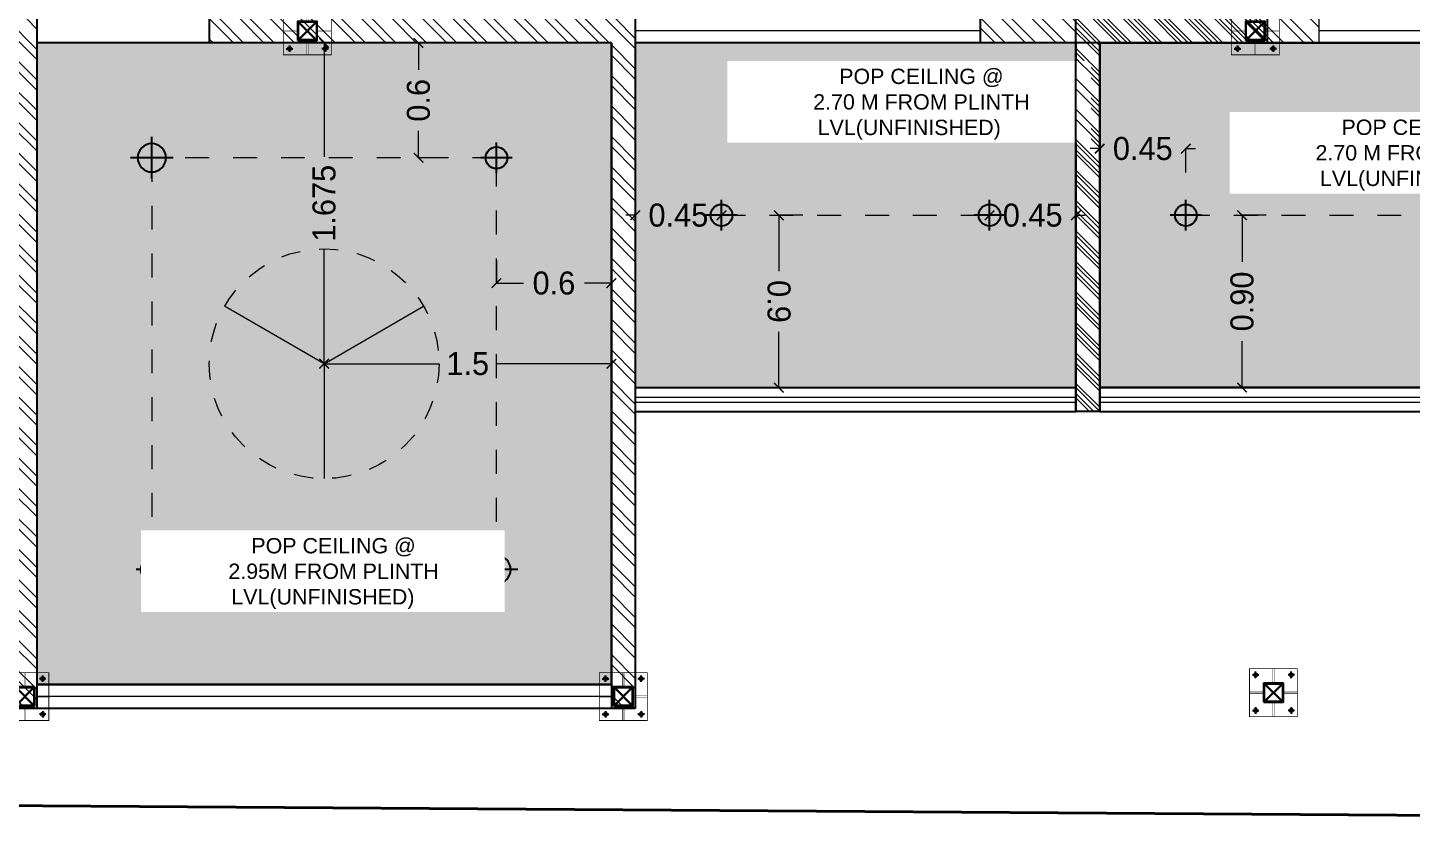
# Model space of a CAD drawing. Header units: metres. Extents: x 494 to 1845, y -666 to 1061.
# Drawn here: x 1529.9 to 1537.12, y 199.04 to 203.24 of the extents above; entities that cross this region are included whole.
import ezdxf

# ---------------------------------------------------------------- set-up
doc = ezdxf.new("R2010")
doc.units = ezdxf.units.M
doc.header["$MEASUREMENT"] = 0
for name, pattern in [('1', [0]), ('141011 - Typical Flr Plans -1 - 1.5 & 1-2 BHK_ Kolshet Namrata1$0$HIDDEN', [0.375, 0.25, -0.125]), ('_ZCAD_DYNDIM_LINETYPE_DATA_NAME_', [0.25, 0.125, -0.125]), ('HIDDEN', [0.375, 0.25, -0.125])]:
    doc.linetypes.add(name, pattern=pattern)
doc.layers.get('Defpoints').update_dxf_attribs({"color": 12})
for name, color, linetype, lineweight in [('01 WALL', 7, 'Continuous', 25), ('A-Wall Hatch', 8, 'Continuous', 9), ('DIMENSION', 8, 'Continuous', 5), ('ele ref line', 44, 'Continuous', 9), ('elec block', 14, 'Continuous', 9), ('Grid', 1, 'Continuous', 25), ('SCPL_BOLTS', 11, 'Continuous', 15), ('SCPL_ST PLATE', 222, 'Continuous', 0), ('VDA - FALSE CEILING', 7, 'Continuous', 5), ('VDA-HATCH', 8, 'Continuous', 9), ('VDA-RAILING', 25, 'Continuous', 5), ('VDA-SLIDING DOOR', 4, 'Continuous', 9), ('VDA-WALL', 250, 'Continuous', 25)]:
    doc.layers.add(name, color=color, linetype=linetype, lineweight=lineweight)
for name, color, linetype in [('A-AREA', 1, 'Continuous'), ('BASE PLATE', 3, 'Continuous'), ('CEILING', 7, 'Continuous'), ('ceiling elec', 7, 'Continuous'), ('COLUMN', 1, 'Continuous'), ('PLOT - SURVEY', 1, '1'), ('SCPL HIDDEN', 8, 'HIDDEN'), ('TEXT', 7, 'Continuous'), ('VDA-WALL BELOW', 8, 'Continuous'), ('VDA_ELECTRICAL FIXTURES', 7, 'Continuous')]:
    doc.layers.add(name, color=color, linetype=linetype)
doc.styles.add('RS', font='GOTHIC.TTF')
doc.styles.get("Standard").update_dxf_attribs({"font": 'arial.ttf'})
doc.dimstyles.new('SMALL', dxfattribs={"dimtxt": 0.16, "dimasz": 0.05, "dimexe": 0, "dimexo": 0, "dimgap": 0.05, "dimtad": 0, "dimdec": 1, "dimzin": 0, "dimdsep": 46, "dimtxsty": 'RS', "dimblk": 'ARCHTICK', "dimcen": 2.5, "dimclrd": 256, "dimclre": 256, "dimclrt": 5, "dimadec": 0, "dimazin": 0, "dimtfac": 1, "dimtofl": 0, "dimtmove": 0, "dimatfit": 3, "dimldrblk": 'ARCHTICK', "dimfxl": 0, "dimtolj": 1, "dimtzin": 0, "dimarcsym": 0})

# ---------------------------------------------------------------- blocks, each defined once
blk = doc.blocks.new('athath')
at = {"layer": 'BASE PLATE', "const_width": 0.004000000000000001}
blk.add_lwpolyline([(382058.464163508, 2057488.133852801), (382058.7141635079, 2057488.133852801), (382058.7141635079, 2057487.883852801), (382058.464163508, 2057487.883852801)], close=True, dxfattribs=at)
at = {"layer": 'COLUMN', "color": 5, "lineweight": 30}
for p, q in [((382058.6391635078, 2057488.0588528), (382058.5391635078, 2057487.9588528)), ((382058.6391635078, 2057487.9588528), (382058.5391635078, 2057488.0588528))]:
    blk.add_line(p, q, dxfattribs=at)
blk.add_lwpolyline([(382058.5391635078, 2057488.0588528), (382058.5391635078, 2057487.9588528), (382058.6391635078, 2057487.9588528), (382058.6391635078, 2057488.0588528)], close=True, dxfattribs=at)
at = {"layer": 'Grid', "color": 5, "const_width": 0.002}
blk.add_lwpolyline([(382058.539163508, 2057488.058852801), (382058.639163508, 2057488.058852801), (382058.639163508, 2057487.958852801), (382058.539163508, 2057487.958852801)], close=True, dxfattribs=at)
at = {"layer": 'Grid', "color": 5}
blk.add_lwpolyline([(382058.5423635079, 2057488.055652801), (382058.6359635079, 2057488.055652801), (382058.6359635079, 2057487.962052801), (382058.5423635079, 2057487.962052801)], close=True, dxfattribs=at)
at = {"layer": 'SCPL HIDDEN'}
for p, q in [((382058.5131173132, 2057488.101852801), (382058.4792097027, 2057488.101852801)), ((382058.496163508, 2057488.118806606), (382058.496163508, 2057488.084898995)), ((382058.6652097026, 2057488.101852801), (382058.6991173132, 2057488.101852801)), ((382058.6821635079, 2057488.118806606), (382058.6821635079, 2057488.084898995)), ((382058.496163508, 2057487.898898995), (382058.496163508, 2057487.932806606)), ((382058.6821635079, 2057487.898898995), (382058.6821635079, 2057487.932806606)), ((382058.5131173132, 2057487.915852801), (382058.4792097027, 2057487.915852801)), ((382058.6652097026, 2057487.915852801), (382058.6991173132, 2057487.915852801))]:
    blk.add_line(p, q, dxfattribs=at)
at = {"layer": 'SCPL_BOLTS'}
for centre in [(382058.496163508, 2057488.101852801), (382058.6821635079, 2057488.101852801), (382058.496163508, 2057487.915852801), (382058.6821635079, 2057487.915852801)]:
    blk.add_circle(centre, 0.01035, dxfattribs=at)
at = {"layer": 'SCPL_ST PLATE', "const_width": 0.002}
for points in [[(382058.585713508, 2057488.133852801), (382058.592613508, 2057488.133852801), (382058.592613508, 2057488.058852801), (382058.585713508, 2057488.058852801)], [(382058.464163508, 2057488.012302801), (382058.464163508, 2057488.005402801), (382058.539163508, 2057488.005402801), (382058.539163508, 2057488.012302801)], [(382058.639163508, 2057488.005402801), (382058.639163508, 2057488.012302801), (382058.7141635079, 2057488.012302801), (382058.7141635079, 2057488.005402801)], [(382058.585713508, 2057487.883852801), (382058.592613508, 2057487.883852801), (382058.592613508, 2057487.958852801), (382058.585713508, 2057487.958852801)]]:
    blk.add_lwpolyline(points, close=True, dxfattribs=at)
blk = doc.blocks.new('12w')
at = {"layer": 'VDA_ELECTRICAL FIXTURES', "color": 5, "ltscale": 0.1}
for p, q in [((87910.28145249565, 3817.042512325924), (87910.28144543657, 3823.898232417295)), ((87906.81604333571, 3820.470368803413), (87913.74685459654, 3820.470375939805))]:
    blk.add_line(p, q, dxfattribs=at)
blk.add_circle((87910.28075605427, 3820.470372370896), 2.316151648332887, dxfattribs=at)
blk = doc.blocks.new('AEYTUU')
at = {"layer": 'VDA_ELECTRICAL FIXTURES', "color": 6, "ltscale": 0.1}
for p, q in [((8243.958968699393, -3482.814240096676), (8243.958968826868, -3482.690436009986)), ((8244.021548823775, -3482.752338117767), (8243.896388702484, -3482.752337988894))]:
    blk.add_line(p, q, dxfattribs=at)
blk.add_circle((8243.958981276084, -3482.752338053344), 0.04373075930944671, dxfattribs=at)
blk = doc.blocks.new('FAN 1')
at = {"layer": 'elec block', "color": 68, "true_color": 0x394d00}
for q in [(-3723.117876231178, 868.3742863660809), (-3722.078645746636, 868.3742863660809), (-3722.598260988907, 867.4742863660808)]:
    blk.add_line((-3722.598260988907, 868.074286366081), q, dxfattribs=at)
at = {"layer": 'elec block', "color": 68, "linetype": '141011 - Typical Flr Plans -1 - 1.5 & 1-2 BHK_ Kolshet Namrata1$0$HIDDEN', "ltscale": 0.15, "true_color": 0x394d00}
blk.add_circle((-3722.598260988907, 868.074286366081), 0.6, dxfattribs=at)
blk = doc.blocks.new('_ArchTick')
at = {"color": 0, "linetype": 'ByBlock', "const_width": 0.15}
blk.add_lwpolyline([(-0.5, -0.5), (0.5, 0.5)], dxfattribs=at)
blk = doc.blocks.new('*D633')
at = {"layer": 'Defpoints', "color": 0, "transparency": 16777216}
for p in [(2.399999999999864, -1.261257315364986), (3, -1.261257315364986), (3, -1.379366719586613)]:
    blk.add_point(p, dxfattribs=at)
at = {"layer": 'DIMENSION', "lineweight": -2, "transparency": 16777216}
for p, q in [((2.399999999999864, -1.261257315364986), (2.399999999999864, -1.379366719586613)), ((3, -1.261257315364986), (3, -1.379366719586613)), ((2.399999999999864, -1.379366719586613), (2.54060503059145, -1.379366719586613)), ((3, -1.379366719586613), (2.859394969408413, -1.379366719586613))]:
    blk.add_line(p, q, dxfattribs=at)
at = {"layer": 'DIMENSION', "lineweight": -2, "transparency": 16777216, "xscale": 0.05, "yscale": 0.05, "zscale": 0.05, "rotation": 180}
blk.add_blockref('_ArchTick', (2.399999999999864, -1.379366719586613), dxfattribs=at)
at = {"layer": 'DIMENSION', "lineweight": -2, "transparency": 16777216, "xscale": 0.05, "yscale": 0.05, "zscale": 0.05}
blk.add_blockref('_ArchTick', (3, -1.379366719586613), dxfattribs=at)
at = {"layer": 'DIMENSION', "color": 5, "transparency": 16777216, "insert": (2.699999999999818, -1.379366719586613), "char_height": 0.12, "attachment_point": 5, "style": 'RS'}
blk.add_mtext('\\A1;0.6', dxfattribs=at)
blk = doc.blocks.new('*D634')
at = {"layer": 'Defpoints', "color": 0, "transparency": 16777216}
for p in [(1.992728779216577, -0.125), (2.048309675320752, -0.125), (2.048309675320752, -0.7250000000000227)]:
    blk.add_point(p, dxfattribs=at)
at = {"layer": 'DIMENSION', "lineweight": -2, "transparency": 16777216}
for p, q in [((2.048309675320752, -0.125), (1.992728779216577, -0.125)), ((1.992728779216577, -0.125), (1.992728779216577, -0.2656050305914448)), ((1.992728779216577, -0.7250000000000227), (1.992728779216577, -0.5843949694085779)), ((2.048309675320752, -0.7250000000000227), (1.992728779216577, -0.7250000000000227))]:
    blk.add_line(p, q, dxfattribs=at)
at = {"layer": 'DIMENSION', "lineweight": -2, "transparency": 16777216, "xscale": 0.05, "yscale": 0.05, "zscale": 0.05}
for p, rotation in [((1.992728779216577, -0.125), 90), ((1.992728779216577, -0.7250000000000227), 270)]:
    blk.add_blockref('_ArchTick', p, dxfattribs=dict(at, rotation=rotation))
at = {"layer": 'DIMENSION', "color": 5, "transparency": 16777216, "insert": (1.992728779216577, -0.4250000000000114), "char_height": 0.12, "attachment_point": 5, "rotation": 90, "style": 'RS'}
blk.add_mtext('\\A1;0.6', dxfattribs=at)
blk = doc.blocks.new('*D635')
at = {"layer": 'Defpoints', "color": 0, "transparency": 16777216}
for p in [(1.499977825427095, -0.125), (1.499977825427095, -0.125), (1.499977825427095, -1.799999999977217)]:
    blk.add_point(p, dxfattribs=at)
at = {"layer": 'DIMENSION', "lineweight": -2, "transparency": 16777216}
for p, q in [((1.499977825427095, -0.125), (1.499977825427095, -0.125)), ((1.499977825427095, -0.125), (1.499977825427095, -0.7197331746996269)), ((1.499977825427095, -1.799999999977217), (1.499977825427095, -1.20526682527759)), ((1.499977825427095, -1.799999999977217), (1.499977825427095, -1.799999999977217))]:
    blk.add_line(p, q, dxfattribs=at)
at = {"layer": 'DIMENSION', "lineweight": -2, "transparency": 16777216, "xscale": 0.05, "yscale": 0.05, "zscale": 0.05}
for p, rotation in [((1.499977825427095, -0.125), 90), ((1.499977825427095, -1.799999999977217), 270)]:
    blk.add_blockref('_ArchTick', p, dxfattribs=dict(at, rotation=rotation))
at = {"layer": 'DIMENSION', "color": 5, "transparency": 16777216, "insert": (1.499977825427095, -0.9624999999886086), "char_height": 0.12, "attachment_point": 5, "rotation": 90, "style": 'RS'}
blk.add_mtext('\\A1;1.675', dxfattribs=at)
blk = doc.blocks.new('*D636')
at = {"layer": 'Defpoints', "color": 0, "transparency": 16777216}
for p in [(1.499977825427095, -1.799999999977217), (3, -1.800000000000011), (3, -1.800000000001859)]:
    blk.add_point(p, dxfattribs=at)
at = {"layer": 'DIMENSION', "lineweight": -2, "transparency": 16777216}
for p, q in [((1.499977825427095, -1.799999999977217), (1.499977825427095, -1.799999999979065)), ((1.499977825427095, -1.799999999979065), (2.099812162203762, -1.799999999988188)), ((3, -1.800000000001859), (2.400165663223333, -1.799999999992735)), ((3, -1.800000000000011), (3, -1.800000000001859))]:
    blk.add_line(p, q, dxfattribs=at)
at = {"layer": 'DIMENSION', "lineweight": -2, "transparency": 16777216, "xscale": 0.05, "yscale": 0.05, "zscale": 0.05}
for p, rotation in [((1.499977825427095, -1.799999999979065), 179.9999999991293), ((3, -1.800000000001859), 359.9999999991293)]:
    blk.add_blockref('_ArchTick', p, dxfattribs=dict(at, rotation=rotation))
at = {"layer": 'DIMENSION', "color": 5, "transparency": 16777216, "insert": (2.249988912713434, -1.799999999990462), "char_height": 0.12, "attachment_point": 5, "style": 'RS'}
blk.add_mtext('\\A1;1.5', dxfattribs=at)
blk = doc.blocks.new('*D637')
at = {"layer": 'Defpoints', "color": 0, "transparency": 16777216}
for p in [(4.27496876575492, -1.024999999967548), (3.874831541495269, -1.925013887732945), (4.274999999999864, -1.925000000000011)]:
    blk.add_point(p, dxfattribs=at)
at = {"layer": 'DIMENSION', "lineweight": -2, "transparency": 16777216}
for p, q in [((3.999800307175065, -1.025009549610928), (3.874800307250325, -1.025013887700482)), ((3.874800307250325, -1.025013887700482), (3.874810447822256, -1.317209672991908)), ((3.874831541495269, -1.925013887732945), (3.874821400923338, -1.632818102441547)), ((3.999831541420008, -1.925009549643391), (3.874831541495269, -1.925013887732945))]:
    blk.add_line(p, q, dxfattribs=at)
at = {"layer": 'DIMENSION', "lineweight": -2, "transparency": 16777216, "xscale": 0.05, "yscale": 0.05, "zscale": 0.05}
for p, rotation in [((3.874800307250325, -1.025013887700482), 90.00198843378972), ((3.874831541495269, -1.925013887732945), 270.0019884337897)]:
    blk.add_blockref('_ArchTick', p, dxfattribs=dict(at, rotation=rotation))
at = {"layer": 'DIMENSION', "color": 5, "transparency": 16777216, "insert": (3.874815924372797, -1.475013887716727), "char_height": 0.12, "attachment_point": 5, "rotation": 270.00198843378973, "style": 'RS'}
blk.add_mtext('\\A1;0.9', dxfattribs=at)
blk = doc.blocks.new('*D638')
at = {"layer": 'Defpoints', "color": 0, "transparency": 16777216}
for p in [(3.125, -1.024999999964962), (3.125, -1.024999999964962), (3.574965786859366, -1.024999999964962)]:
    blk.add_point(p, dxfattribs=at)
at = {"layer": 'DIMENSION', "lineweight": -2, "transparency": 16777216}
for p, q in [((3.125, -1.024999999964962), (3.075000000000045, -1.024999999964962)), ((3.125, -1.024999999964962), (3.125, -1.024999999964962)), ((3.574965786859366, -1.024999999964962), (3.574965786859366, -1.024999999964962)), ((3.574965786859366, -1.024999999964962), (3.62496578685932, -1.024999999964962))]:
    blk.add_line(p, q, dxfattribs=at)
at = {"layer": 'DIMENSION', "lineweight": -2, "transparency": 16777216, "xscale": 0.05, "yscale": 0.05, "zscale": 0.05}
blk.add_blockref('_ArchTick', (3.125, -1.024999999964962), dxfattribs=at)
at = {"layer": 'DIMENSION', "lineweight": -2, "transparency": 16777216, "xscale": 0.05, "yscale": 0.05, "zscale": 0.05, "rotation": 180}
blk.add_blockref('_ArchTick', (3.574965786859366, -1.024999999964962), dxfattribs=at)
at = {"layer": 'DIMENSION', "color": 5, "transparency": 16777216, "insert": (3.349982893429569, -1.024999999964962), "char_height": 0.12, "attachment_point": 5, "style": 'RS'}
blk.add_mtext('\\A1;0.45', dxfattribs=at)
blk = doc.blocks.new('*D639')
at = {"layer": 'Defpoints', "color": 0, "transparency": 16777216}
for p in [(4.974988610086029, -1.02499999998733), (5.424999999999955, -1.02499999998733), (5.424999999999955, -1.025000083479313)]:
    blk.add_point(p, dxfattribs=at)
at = {"layer": 'DIMENSION', "lineweight": -2, "transparency": 16777216}
for p, q in [((4.974988610086029, -1.025000083479313), (4.924988610086075, -1.025000083479313)), ((4.974988610086029, -1.02499999998733), (4.974988610086029, -1.025000083479313)), ((5.424999999999955, -1.02499999998733), (5.424999999999955, -1.025000083479313)), ((5.424999999999955, -1.025000083479313), (5.474999999999909, -1.025000083479313))]:
    blk.add_line(p, q, dxfattribs=at)
at = {"layer": 'DIMENSION', "lineweight": -2, "transparency": 16777216, "xscale": 0.05, "yscale": 0.05, "zscale": 0.05}
blk.add_blockref('_ArchTick', (4.974988610086029, -1.025000083479313), dxfattribs=at)
at = {"layer": 'DIMENSION', "lineweight": -2, "transparency": 16777216, "xscale": 0.05, "yscale": 0.05, "zscale": 0.05, "rotation": 180}
blk.add_blockref('_ArchTick', (5.424999999999955, -1.025000083479313), dxfattribs=at)
at = {"layer": 'DIMENSION', "color": 5, "transparency": 16777216, "insert": (5.199994305042992, -1.025000083479313), "char_height": 0.12, "attachment_point": 5, "style": 'RS'}
blk.add_mtext('\\A1;0.45', dxfattribs=at)
blk = doc.blocks.new('*D655')
at = {"layer": 'Defpoints', "color": 0, "transparency": 16777216}
for p in [(0.438954752749396, -1.624982275832537), (-0.6216884328714514, -2.524995780919141), (0.438954752749396, -2.524995780919141)]:
    blk.add_point(p, dxfattribs=at)
at = {"layer": 'DIMENSION', "lineweight": -2, "transparency": 16777216}
for p, q in [((-0.4966884328714514, -1.624982275832537), (-0.6216884328714514, -1.624982275832537)), ((-0.6216884328714514, -1.624982275832537), (-0.6216884328714514, -1.868320095677007)), ((-0.6216884328714514, -2.524995780919141), (-0.6216884328714514, -2.281657961074671)), ((-0.4966884328714514, -2.524995780919141), (-0.6216884328714514, -2.524995780919141))]:
    blk.add_line(p, q, dxfattribs=at)
at = {"layer": 'DIMENSION', "lineweight": -2, "transparency": 16777216, "xscale": 0.05, "yscale": 0.05, "zscale": 0.05}
for p, rotation in [((-0.6216884328714514, -1.624982275832537), 90), ((-0.6216884328714514, -2.524995780919141), 270)]:
    blk.add_blockref('_ArchTick', p, dxfattribs=dict(at, rotation=rotation))
at = {"layer": 'DIMENSION', "color": 5, "transparency": 16777216, "insert": (-0.6216884328714514, -2.074989028375853), "char_height": 0.12, "attachment_point": 5, "rotation": 90, "style": 'RS'}
blk.add_mtext('\\A1;0.90', dxfattribs=at)
blk = doc.blocks.new('*D656')
at = {"layer": 'Defpoints', "color": 0, "transparency": 16777216}
for p in [(-0.9153271689410758, -1.277153013845179), (-1.365301590735726, -1.624995780919136), (-0.9153178075707729, -1.624983670241818)]:
    blk.add_point(p, dxfattribs=at)
at = {"layer": 'DIMENSION', "lineweight": -2, "transparency": 16777216}
for p, q in [((-1.365310952106029, -1.277165124522497), (-1.415310952088021, -1.277166470201792)), ((-1.365307587907864, -1.402165124477222), (-1.365310952106029, -1.277165124522497)), ((-0.9153271689410758, -1.277153013845179), (-0.8653271689590838, -1.277151668165885)), ((-0.9153238047429113, -1.402153013799904), (-0.9153271689410758, -1.277153013845179))]:
    blk.add_line(p, q, dxfattribs=at)
at = {"layer": 'DIMENSION', "lineweight": -2, "transparency": 16777216, "xscale": 0.05, "yscale": 0.05, "zscale": 0.05}
for p, rotation in [((-1.365310952106029, -1.277165124522497), 0.001542034898038377), ((-0.9153271689410758, -1.277153013845179), 180.001542034898)]:
    blk.add_blockref('_ArchTick', p, dxfattribs=dict(at, rotation=rotation))
at = {"layer": 'DIMENSION', "color": 5, "transparency": 16777216, "insert": (-1.140319060523552, -1.277159069183824), "char_height": 0.12, "attachment_point": 5, "rotation": 0.001542034898038377, "style": 'RS'}
blk.add_mtext('\\A1;0.45', dxfattribs=at)
blk = doc.blocks.new('asfsdf')
at = {"layer": 'A-Wall Hatch', "ltscale": 0.1}
h = blk.add_hatch(dxfattribs=at)
h.set_pattern_fill('ANSI32', color=256, scale=0.3, angle=270)
h.set_pattern_definition([(315, (3.125, -3.600000000000023), (0.07954951288348662, 0.07954951288348659), []), (315, (3.125, -3.653033008500017), (0.07954951288348662, 0.07954951288348659), [])])
h.paths.add_polyline_path([(1.349999999999909, 6), (1.474999999999909, 6), (1.474999999999909, 6.900000000000034), (4.825000000000045, 6.900000000000034), (4.825000000000045, 3.475000000000023), (3.575000000000045, 3.475000000000023), (3.575000000000045, 3.350000000000023), (5.299999999999955, 3.350000000000023), (5.299999999999955, 3.475000000000023), (4.950000000000045, 3.475000000000023), (4.950000000000045, 4.825000000000045), (5.299999999999955, 4.825000000000045), (5.299999999999955, 4.950000000000045), (4.950000000000045, 4.950000000000045), (4.950000000000045, 7.025000000000034), (1.349999999999909, 7.025000000000034)])
h.paths.add_polyline_path([(-3.25, -1.449999999999989), (-3.125, -1.449999999999989), (-3.125, 6.299999999999955), (-1.775000000000091, 6.299999999999955), (-1.775000000000091, 5.349999999999966), (-1.650000000000091, 5.349999999999966), (-1.650000000000091, 6.424999999999955), (-3.25, 6.424999999999955)])
h.paths.add_polyline_path([(-2.375, 3.774999999999977), (-0.125, 3.774999999999977), (-0.125, 0.8999999999999773), (0, 0.8999999999999773), (0, 3.774999999999977), (0.375, 3.774999999999977), (0.375, 3.899999999999977), (-1.650000000000091, 3.899999999999977), (-1.650000000000091, 4.749999999999943), (-1.775000000000091, 4.749999999999943), (-1.775000000000091, 3.899999999999977), (-2.375, 3.899999999999977)])
h.paths.add_polyline_path([(0.900000000000091, -0.125), (3, -0.125), (3, -3.600000000000023), (3.125, -3.600000000000023), (3.125, 0), (0.900000000000091, 0)])
h.paths.add_polyline_path([(5.424999999999955, -0.125), (5.424999999999955, -2.050000000000011), (5.549999999999955, -2.050000000000011), (5.549999999999955, -0.125), (6.424999999999955, -0.125), (6.424999999999955, 4.950000000000045), (6.299999999999955, 4.950000000000045), (6.299999999999955, 0), (5.424999999999955, 0)])
h.paths.add_polyline_path([(0.974999999999909, 3.775139446603532), (0.974999999999909, 3.899999999999977), (1.349999999999909, 3.899999999999977), (1.349999999999909, 4.799999999999955), (1.474999999999909, 4.799999999999955), (1.474999999999909, 3.899999999999977), (2.375, 3.899999999999977), (2.375, 3.349999999999966), (2.25, 3.349999999999966), (2.25, 3.774999999999977), (1.474999999999909, 3.774999999999977), (1.474999999999909, 0.8999999999999773), (1.349999999999909, 0.8999999999999773), (1.349999999999909, 1.699999999999989), (0.75, 1.699999999999989), (0.75, 1.824999999999989), (1.349999999999909, 1.824999999999989), (1.349999999999909, 3.774999999999977), (0.9809027286516994, 3.774999999999977), (0.9809027286516994, 3.775139446603532)])
h.paths.add_polyline_path([(-0.724999999999909, -0.125), (-0.125, -0.125), (-0.125, -3.600000000000023), (0, -3.600000000000023), (0, 0), (-0.724999999999909, 0)])
h.paths.add_polyline_path([(-3.125, -0.125), (-3.125, 0), (-2.525000000000091, 0), (-2.525000000000091, -0.125)])
h.paths.add_polyline_path([(4.924999999999955, -0.125), (4.924999999999955, 0), (5.424999999999955, 0), (5.424999999999955, -0.125)])
at = {"layer": 'VDA-HATCH', "true_color": 0xdbdbdb}
h = blk.add_hatch(color=254, dxfattribs=at)
h.dxf.hatch_style = 1
h.paths.add_polyline_path([(6.299999999999955, 0), (1.474999999999909, 0), (1.474999999999909, 3.774999999999977), (2.25, 3.774999999999977), (2.25, 3.349999999999966), (6.299999999999955, 3.349999999999966)])
h.paths.add_polyline_path([(1.474999999999909, 3.899999999999977), (2.375, 3.899999999999977), (2.375, 3.475000000000023), (4.825000000000045, 3.475000000000023), (4.825000000000045, 6.900000000000034), (1.474999999999909, 6.900000000000034)])
h.paths.add_polyline_path([(-0.125, 3.774999999999977), (-3.125, 3.774999999999977), (-3.125, 0), (-0.125, 0)])
h.paths.add_polyline_path([(3, -0.125), (0, -0.125), (0, -3.475000000000023), (3, -3.475000000000023)])
h.paths.add_polyline_path([(-1.775000000000091, 3.899999999999977), (-3.125, 3.899999999999977), (-3.125, 6.299999999999955), (-1.775000000000091, 6.299999999999955)])
h.paths.add_polyline_path([(1.349999999999909, 1.824999999999989), (0, 1.824999999999989), (0, 3.774999999999977), (1.349999999999909, 3.774999999999977)])
h.paths.add_polyline_path([(1.349999999999909, 1.699999999999989), (0, 1.699999999999989), (0, 0), (1.349999999999909, 0)])
h.paths.add_polyline_path([(4.950000000000045, 4.825000000000045), (6.299999999999955, 4.825000000000045), (6.299999999999955, 3.475000000000023), (4.950000000000045, 3.475000000000023)])
at = {"layer": 'VDA-HATCH', "true_color": 0xb2b2b2}
h = blk.add_hatch(color=253, dxfattribs=at)
h.dxf.hatch_style = 1
h.paths.add_polyline_path([(3.125, -1.925000000000011), (5.424999999999955, -1.925000000000011), (5.424999999999955, -0.125), (3.125, -0.125)])
h.paths.add_polyline_path([(-3.125, -1.324999999999989), (-0.125, -1.324999999999989), (-0.125, -0.125), (-3.125, -0.125)])
at = {"layer": 'CEILING', "color": 6}
for points in [[(3, -0.125), (0, -0.125), (0, -3.475000000000023), (3, -3.475000000000023)], [(3.125, -1.925000000000011), (5.424999999999955, -1.925000000000011), (5.424999999999955, -0.125), (3.125, -0.125)]]:
    blk.add_lwpolyline(points, close=True, dxfattribs=at)
at = {"layer": 'VDA - FALSE CEILING', "color": 253, "linetype": '_ZCAD_DYNDIM_LINETYPE_DATA_NAME_'}
blk.add_line((3.574949570073613, -1.024999999947767), (4.974987961436227, -1.02499999998733), dxfattribs=at)
blk.add_lwpolyline([(0.5999999999996817, -2.875), (2.399999999999864, -2.875), (2.399999999999864, -0.7250000000000227), (0.5999999999996817, -0.7250000000000227)], close=True, dxfattribs=at)
at = {"layer": 'VDA-RAILING'}
for p, q in [((3.125, -1.975000000000023), (5.424999999999955, -1.975000000000023)), ((3.125, -2), (5.424999999999955, -2))]:
    blk.add_line(p, q, dxfattribs=at)
at = {"layer": 'VDA-SLIDING DOOR'}
for p, q in [((4.924999999999955, -0.0625), (3.125, -0.0625)), ((3, -3.537500000000023), (0, -3.537500000000023))]:
    blk.add_line(p, q, dxfattribs=at)
at = {"layer": 'VDA-WALL'}
for p, q in [((6.424999999999955, 4.950000000000045), (6.424999999999955, -0.125)), ((0, 0), (0, -3.600000000000023)), ((0.900000000000091, 0), (0.900000000000091, -0.125)), ((3.125, 0), (3.125, -3.600000000000023)), ((4.924999999999955, 0), (4.924999999999955, -0.125)), ((3, -0.125), (0.900000000000091, -0.125)), ((3, -0.125), (3, -3.600000000000023)), ((6.424999999999955, -0.125), (4.924999999999955, -0.125)), ((5.424999999999955, -0.125), (5.424999999999955, -2.050000000000011)), ((5.549999999999955, -0.125), (5.549999999999955, -2.050000000000011)), ((5.549999999999955, -2.050000000000011), (5.424999999999955, -2.050000000000011)), ((0, -3.600000000000023), (-0.125, -3.600000000000023)), ((3.125, -3.600000000000023), (3, -3.600000000000023))]:
    blk.add_line(p, q, dxfattribs=at)
at = {"layer": 'VDA-WALL BELOW'}
for p, q in [((5.424999999999955, -0.125), (3.125, -0.125)), ((3.125, -1.925000000000011), (5.424999999999955, -1.925000000000011)), ((3.125, -2.050000000000011), (5.424999999999955, -2.050000000000011)), ((3, -3.475000000000023), (0, -3.475000000000023)), ((3, -3.600000000000023), (0, -3.600000000000023))]:
    blk.add_line(p, q, dxfattribs=at)
at = {"layer": '01 WALL', "xscale": 1.296, "yscale": 1.296, "zscale": 1.296}
for p in [(-10681.7708397338, 4512.922030117133), (-10680.59587394694, 4512.622030117168), (-10679.19585177237, 4512.622030117146), (-10683.5708397338, 4510.772030117133)]:
    blk.add_blockref('AEYTUU', p, dxfattribs=at)
at = {"layer": 'ceiling elec', "color": 55, "lineweight": 0, "xscale": -0.032002010394372, "yscale": 0.032002010394372, "zscale": 0.032002010394372}
for p in [(2813.905740701981, -122.9877325680265), (2815.705740701981, -125.1377325680265)]:
    blk.add_blockref('12w', p, dxfattribs=at)
at = {"layer": 'ele ref line', "color": 14}
blk.add_blockref('FAN 1', (3724.098238814334, -869.8742863660582), dxfattribs=at)
at = {"layer": 'DIMENSION'}
for p1, p2, distance, override, picture, middle in [((1.499977825427095, -1.799999999977217), (1.499977825427095, -0.125), 0, {"dimtxt": 0.12, "dimdec": 3, "dimblk": 'ArchTick'}, '*D635', (1.499977825427095, -0.9624999999886086)), ((2.048309675320752, -0.7250000000000227), (2.048309675320752, -0.125), 0.055580896104174826, {"dimtxt": 0.12, "dimblk": 'ArchTick'}, '*D634', (1.992728779216577, -0.4250000000000114)), ((4.27496876575492, -1.024999999967548), (4.274999999999864, -1.925000000000011), -0.4001684587455795, {"dimtxt": 0.12, "dimblk": 'ArchTick'}, '*D637', (3.874815924372797, -1.475013887716727)), ((4.974988610086029, -1.02499999998733), (5.424999999999955, -1.02499999998733), -8.34919828829328e-08, {"dimtxt": 0.12, "dimdec": 2, "dimblk": 'ArchTick'}, '*D639', (5.199994305042992, -1.025000083479313)), ((2.399999999999864, -1.261257315364986), (3, -1.261257315364986), -0.11810940422162708, {"dimtxt": 0.12, "dimblk": 'ArchTick'}, '*D633', (2.699999999999818, -1.379366719586613)), ((1.499977825427095, -1.799999999977217), (3, -1.800000000000011), -1.8480772467910376e-12, {"dimtxt": 0.12, "dimblk": 'ArchTick'}, '*D636', (2.249988912713434, -1.799999999990462))]:
    dim = blk.add_aligned_dim(p1=p1, p2=p2, distance=distance, dimstyle='SMALL', override=override, dxfattribs=at)
    dim.commit()
    dim.dimension.update_dxf_attribs({"geometry": picture, "text_midpoint": middle})
dim = blk.add_aligned_dim(p1=(3.574965786861867, -1.024999999965075), p2=(3.125000000002501, -1.024999999965075), distance=0, dimstyle='SMALL', override={"dimtxt": 0.12, "dimdec": 2, "dimblk": 'ArchTick'}, dxfattribs=at)
dim.commit()
dim.dimension.update_dxf_attribs({"geometry": '*D638', "text_midpoint": (3.34998289343207, -1.024999999965075), "insert": (2.501110429875553e-12, -1.13686837721616e-13)})
at = {"layer": 'TEXT', "extrusion": (-0.0001275556141251, 1.52775613832e-05, 0.9999999917480806), "char_height": 0.08, "width": 1.819508899797923, "attachment_point": 2, "text_direction": (0.9999999918647826, -3.30549834200477e-09, 0.0001275556141904859), "bg_fill": 2}
for s, insert in [('\\pi0.12731;POP CEILING @\\P2.70 M FROM PLINTH LVL(UNFINISHED)', (4.555382850986916, -0.2597304506925013, -0.0001210037374481943)), ('\\pi0.11179;POP CEILING @\\P2.95M FROM PLINTH LVL(UNFINISHED)', (1.493488926230839, -2.71024793901384, -0.0001210037374481943))]:
    blk.add_mtext(s, dxfattribs=dict(at, insert=insert))
blk = doc.blocks.new('sadfadsf')
at = {"layer": 'A-Wall Hatch', "ltscale": 0.1}
h = blk.add_hatch(dxfattribs=at)
h.set_pattern_fill('ANSI32', color=256, scale=0.3, angle=270)
h.set_pattern_definition([(315, (0.4602964287123541, -2.026924649760645), (0.07954951288348662, 0.07954951288348659), []), (315, (0.4602964287123541, -2.079957658260639), (0.07954951288348662, 0.07954951288348659), [])])
h.paths.add_polyline_path([(2.654698409264029, 2.875004219080893), (0.9846984092641833, 2.875004219080893), (0.9846984092641833, 5.550004219080904), (4.879698409264165, 5.550004219080904), (4.879698409264165, 5.675004219080904), (-0.6153015907357258, 5.675004219080904), (-0.6153015907357258, 5.550004219080904), (0.8596984092641833, 5.550004219080904), (0.8596984092641833, 4.350004219080915), (0.5096984092642742, 4.350004219080915), (0.5096984092642742, 4.225004219080915), (0.8596984092641833, 4.225004219080915), (0.8596984092641833, 2.875004219080893), (0.5096984092642742, 2.875004219080893), (0.5096984092642742, 2.750004219080893), (2.654698409264029, 2.750004219080893)])
h.paths.add_polyline_path([(-1.490301590735726, -2.649995780919141), (-1.490301590735726, -0.5999957809191301), (-0.6153015907357258, -0.5999957809191301), (-0.6153015907357258, 4.350004219080915), (-0.4903015907357258, 4.350004219080915), (-0.4903015907357258, -0.5999957809191301), (-0.220301590735744, -0.5999957809191301), (-0.220301590735744, -0.7249957809191301), (-1.365301590735726, -0.7249957809191301), (-1.365301590735726, -2.649995780919141)])
h.paths.add_polyline_path([(3.854698409264074, -0.5999957809191301), (1.579698409264211, -0.5999957809191301), (1.579698409264211, -4.199995780919153), (1.704698409264211, -4.199995780919153), (1.704698409264211, -0.7249957809191301), (3.854698409264074, -0.7249957809191301)])
h.paths.add_polyline_path([(5.254698409264165, 3.299864772477292), (5.248795680612375, 3.299864772477292), (4.879698409264165, 3.300004219080847), (4.879698409264165, 4.350004219080915), (4.754698409264165, 4.350004219080915), (4.754698409264165, 3.300004219080847), (3.854698409264074, 3.300004219080847), (3.854698409264074, 2.750004219080893), (3.979698409264074, 2.750004219080893), (3.979698409264074, 3.175004219080847), (4.754698409264165, 3.175004219080847), (4.754698409264165, 0.3000042190808472), (4.879698409264165, 0.3000042190808472), (4.879698409264165, 1.100004219080859), (5.604698409264074, 1.100004219080859), (5.604698409264074, 1.225004219080859), (4.879698409264165, 1.225004219080859), (4.879698409264165, 3.175004219080847), (5.254698409264165, 3.175004219080847)])
h.paths.add_polyline_path([(8.904698409264029, 3.300004219080847), (7.254698409263938, 3.300004219080847), (7.254698409263938, 4.65000421908087), (8.204698409263983, 4.65000421908087), (8.204698409263983, 4.774864772477315), (7.129698409263938, 4.77500421908087), (7.129698409263938, 3.300004219080847), (5.854698409264074, 3.300004219080847), (5.854698409264074, 3.175004219080847), (8.904698409264029, 3.175004219080847)])
h.paths.add_polyline_path([(5.604698409264074, -1.624995780919164), (4.879698409264165, -1.624995780919164), (4.879698409264165, -0.7249957809191301), (5.329698409263983, -0.7249957809191301), (5.329698409263983, -0.5999957809191301), (4.754698409264165, -0.5999957809191301), (4.754698409264165, -4.199995780919153), (5.254698409264165, -4.199995780919153), (5.254698409264165, -4.075135227522708), (5.248795680612375, -4.075135227522708), (4.879698409264165, -4.074995780919153), (4.879698409264165, -1.749995784389796), (5.604698409264074, -1.749995780919164)])
h.paths.add_polyline_path([(9.779698409264029, 4.77500421908087), (8.804698409263892, 4.77500421908087), (8.804698409263892, 4.65000421908087), (9.654698409264029, 4.65000421908087), (9.654698409264029, 3.300004219080847), (9.779698409264029, 3.300004219080847)])
h.paths.add_polyline_path([(6.354698409264074, -1.624995780919164), (6.229698409264074, -1.624995780919164), (6.229698409264074, -4.074995780919153), (5.854698409264074, -4.074995780919153), (5.854698409264074, -4.199995780919153), (6.354698409264074, -4.199995780919153)])
h.paths.add_polyline_path([(6.354698409264074, 3.175004219080847), (6.229698409264074, 3.175004219080847), (6.229698409264074, 0.3000042190808472), (6.354698409264074, 0.3000042190808472)])
h.paths.add_polyline_path([(11.10469840926407, 3.300004219080847), (9.779698409264029, 3.300004219080847), (9.779698409264029, 3.175004219080847), (11.10469840926407, 3.175004219080847)])
h.paths.add_polyline_path([(9.779698409264029, 3.300004219080847), (9.654698409264029, 3.300004219080847), (9.654698409264029, 3.175004219080847), (9.779698409264029, 3.175004219080847)])
h.paths.add_polyline_path([(9.779698409264029, 0.4125042190808585), (9.654698409264029, 0.4125042190808585), (9.654698409264029, -0.5999957809191301), (6.229698409264074, -0.5999957809191301), (6.229698409264074, -0.7249957809191301), (9.654698409264029, -0.7249957809191301), (9.654698409264029, -4.199995780919153), (9.779698409264029, -4.199995780919153), (9.779698409264029, -0.7249957809191301), (11.10469840926407, -0.7249957809191301), (11.10469840926407, -0.5999957809191301), (9.779698409264029, -0.5999957809191301)])
h.paths.add_polyline_path([(9.654698409264029, 2.21250421908087), (9.779698409264029, 2.21250421908087), (9.779698409264029, 3.175004219080847), (9.654698409264029, 3.175004219080847)])
at = {"layer": 'VDA-HATCH', "true_color": 0xb2b2b2}
h = blk.add_hatch(color=253, dxfattribs=at)
h.dxf.hatch_style = 1
h.paths.add_polyline_path([(-1.365301590735726, -0.7249957809191301), (1.579698409264211, -0.7249957809191301), (1.579698409264211, -2.524995780919141), (-1.365301590735726, -2.524995780919141)])
h.paths.add_polyline_path([(9.779698409264029, 3.175004219080847), (10.97969840926407, 3.175004219080847), (10.97969840926407, -0.5999957809191301), (9.779698409264029, -0.5999957809191301)])
blk.add_line((-0.220301590735744, -0.5999957809191301), (-0.220301590735744, -0.7249957809191301))
at = {"layer": 'A-AREA'}
blk.add_lwpolyline([(4.754698409264165, 5.550004219080904), (4.754698409264165, 3.175004219080847), (7.254698409263938, 3.175004219080847), (7.254698409263938, 4.65000421908087), (9.654698409292223, 4.650000112953137), (9.654698409264029, 3.175004219080847), (10.97969840926407, 3.175004219080847), (10.97969840926407, -0.5999957809191301), (9.654764183183943, -0.5999943854351955), (9.654698409264029, -4.074995780919153), (1.704698995166837, -4.075040982385133), (1.704698409264211, -2.524995780919141), (-1.365301590735726, -2.524995780919141), (-1.365301590735726, -0.7249957809191301), (-0.4903015907357258, -0.7249957809191301)], dxfattribs=at)
at = {"layer": 'CEILING', "color": 6}
blk.add_lwpolyline([(-1.365301590735726, -0.7249957809191301), (1.579698409264211, -0.7249957809191301), (1.579698409264211, -2.524995780919141), (-1.365301590735726, -2.524995780919141)], close=True, dxfattribs=at)
at = {"layer": 'VDA - FALSE CEILING', "color": 253, "linetype": '_ZCAD_DYNDIM_LINETYPE_DATA_NAME_'}
blk.add_line((-0.9153015907825193, -1.624983670259837), (1.12969840921528, -1.624981564599523), dxfattribs=at)
at = {"layer": 'VDA-RAILING'}
for p, q in [((-1.365301590735726, -2.574995780919153), (1.579698409264211, -2.574995780919153)), ((-1.365301590735726, -2.59999578091913), (1.579698409264211, -2.59999578091913))]:
    blk.add_line(p, q, dxfattribs=at)
at = {"layer": 'VDA-SLIDING DOOR'}
blk.add_line((1.579698409264211, -0.6624957809191301), (-0.220301590735744, -0.6624957809191301), dxfattribs=at)
at = {"layer": 'VDA-WALL'}
for p, q in [((-1.490301590735726, -2.649995780919141), (-1.490301590735726, -0.5999957809191301)), ((-0.220301590735744, -0.7249957809191301), (-1.365301590735726, -0.7249957809191301)), ((-1.365301590735726, -2.649995780919141), (-1.365301590735726, -0.7249957809191301)), ((-1.365301590735726, -2.649995780919141), (-1.490301590735726, -2.649995780919141))]:
    blk.add_line(p, q, dxfattribs=at)
at = {"layer": 'VDA-WALL BELOW'}
for p, q in [((1.579698409264211, -0.7249957809191301), (-0.220301590735744, -0.7249957809191301)), ((-1.365301590735726, -2.524995780919141), (1.579698409264211, -2.524995780919141)), ((-1.365301590735726, -2.649995780919141), (1.579698409264211, -2.649995780919141))]:
    blk.add_line(p, q, dxfattribs=at)
at = {"layer": '01 WALL', "xscale": 1.296, "yscale": 1.296, "zscale": 1.296}
blk.add_blockref('AEYTUU', (-10685.08614132459, 4512.022046446874), dxfattribs=at)
at = {"layer": 'DIMENSION'}
for p1, p2, distance, picture, middle in [((-1.365301590735726, -1.624995780919136), (-0.9153178075707729, -1.624983670241818), 0.3478306565226129, '*D656', (-1.140319060523552, -1.277159069183824)), ((0.438954752749396, -1.624982275832537), (0.438954752749396, -2.524995780919141), -1.0606431856208474, '*D655', (-0.6216884328714514, -2.074989028375853))]:
    dim = blk.add_aligned_dim(p1=p1, p2=p2, distance=distance, dimstyle='SMALL', override={"dimtxt": 0.12, "dimdec": 2, "dimblk": 'ArchTick'}, dxfattribs=at)
    dim.commit()
    dim.dimension.update_dxf_attribs({"geometry": picture, "text_midpoint": middle})
at = {"layer": 'TEXT', "extrusion": (-0.0001275556141251, 1.52775613832e-05, 0.9999999917480806), "insert": (0.2630660113322847, -1.125509494937802, 0.0001110848377905704), "char_height": 0.08, "width": 1.819508899797923, "attachment_point": 2, "text_direction": (0.9999999918647826, -3.30549834200477e-09, 0.0001275556141904859), "bg_fill": 2}
blk.add_mtext('\\pi0.12731;POP CEILING @\\P2.70 M FROM PLINTH LVL(UNFINISHED)', dxfattribs=at)

msp = doc.modelspace()

# ---------------------------------------------------------------- block references
at = {"layer": 'DIMENSION', "color": 6}
msp.add_blockref('asfsdf', (1529.944986209153, 203.28206733229), dxfattribs=at)

# ---------------------------------------------------------------- next in the draw order: block references
at = {"layer": 'COLUMN', "rotation": 89.99999999999999}
for p in [(2059019.36633855, -381855.3695924861), (2059017.891333908, -381858.8446795715), (2059021.016315247, -381858.8446795715)]:
    msp.add_blockref('athath', p, dxfattribs=at)
at = {"layer": 'DIMENSION', "color": 6}
msp.add_blockref('sadfadsf', (1536.860287799889, 203.8820631132091), dxfattribs=at)

# ---------------------------------------------------------------- next in the draw order: linework, layer by layer
at = {"layer": 'PLOT - SURVEY', "color": 250, "linetype": 'Continuous', "lineweight": 40}
msp.add_lwpolyline([(1466.642968625789, 218.1391411717493), (1466.22632507824, 212.6307777618683), (1465.82968414045, 210.238435611315), (1465.271775706596, 203.8624627301039), (1465.171369922658, 200.8399406575815), (1480.017321656856, 200.5204252333176), (1512.90525376985, 199.2921865246578), (1549.30129538446, 199.0406462680988)], dxfattribs=at)

# ---------------------------------------------------------------- next in the draw order: block references
at = {"layer": 'COLUMN', "rotation": 89.99999999999999}
for p in [(2059024.316339011, -381855.3695924861), (2059024.411339277, -381858.824584947, 5.031655805054461e-05)]:
    msp.add_blockref('athath', p, dxfattribs=at)

doc.saveas('drawing.dxf')
